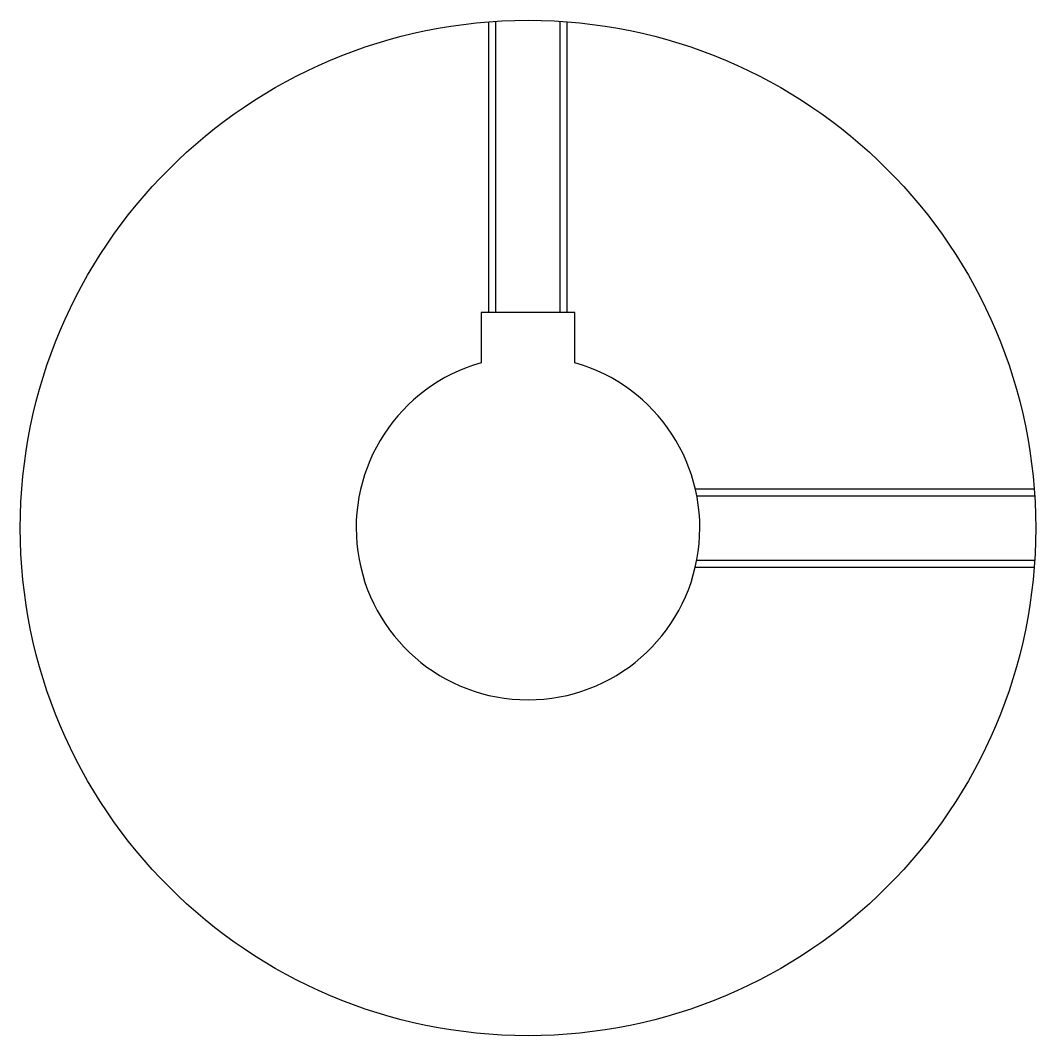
# Model space of a CAD drawing. Header units: metres. Extents: x 202 to 512, y 160 to 247.
# Drawn here: x 447.5 to 512.5, y 171.2 to 236.2 of the extents above.
import ezdxf

# ---------------------------------------------------------------- set-up
doc = ezdxf.new("R2010")
doc.units = ezdxf.units.M

msp = doc.modelspace()

# ---------------------------------------------------------------- linework, layer by layer
at = {"color": 4}
for points in [[(477.5, 217.550003), (477.5, 236.153702)], [(477.934998, 217.550003), (477.934998, 236.184326)], [(482.065002, 217.550003), (482.065002, 236.184326)], [(482.5, 217.550003), (482.5, 236.153702)], [(483, 214.333008), (483, 217.550003), (477, 217.550003), (477, 214.333008)], [(490.712158, 206.25), (512.403687, 206.25)], [(490.804443, 205.815002), (512.434326, 205.815002)], [(490.804443, 201.684998), (512.434326, 201.684998)], [(490.712158, 201.25), (512.403687, 201.25)]]:
    msp.add_lwpolyline(points, dxfattribs=at)
msp.add_circle((480, 203.75), 32.5, dxfattribs=at)
msp.add_arc((480, 203.75), 11, 105.82662089, 74.17337911, dxfattribs=at)

doc.saveas('drawing.dxf')
